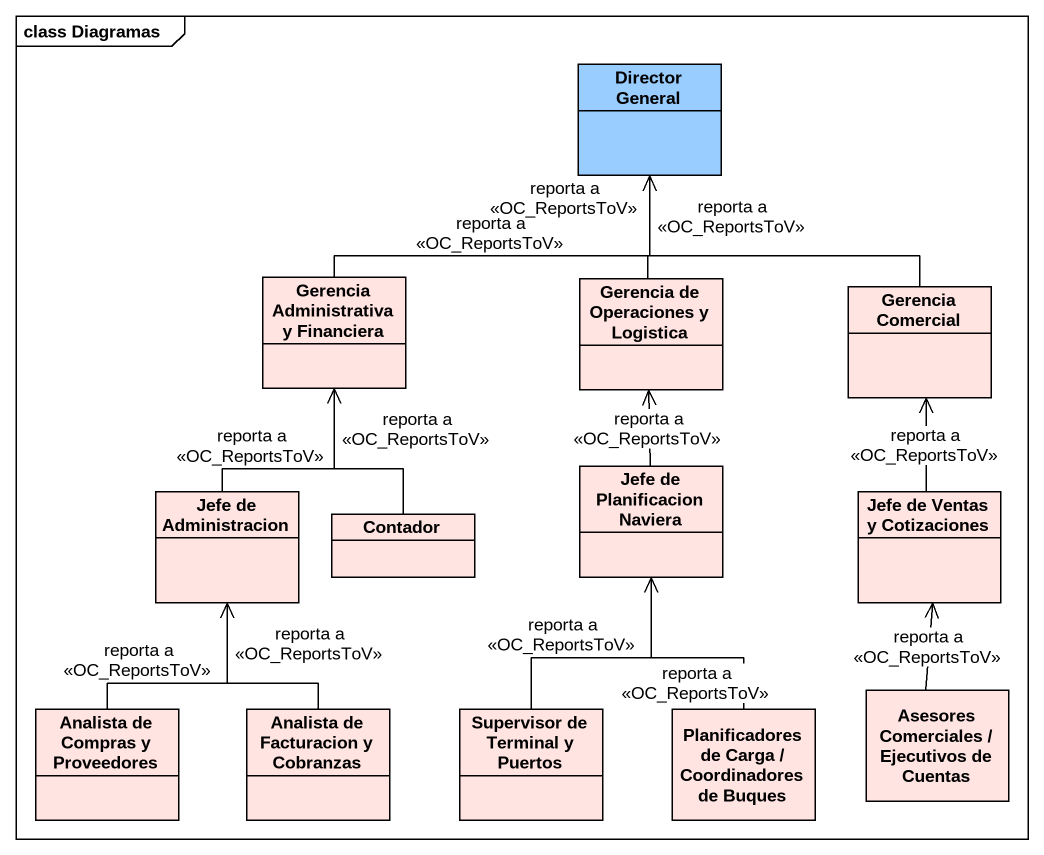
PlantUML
@startuml
mainframe class Diagramas
hide circle
hide empty members
class "Director General" as Director_General #99CCFF
class "Gerencia Administrativa y Financiera" as Gerencia_Administrativa_y #FFE4E1
class "Gerencia de Operaciones y Logistica" as Gerencia_de_Operaciones_y #FFE4E1
class "Gerencia Comercial" as Gerencia_Comercial #FFE4E1
class "Jefe de Administracion" as Jefe_de_Administracion #FFE4E1
class "Jefe de Planificacion Naviera" as Jefe_de_Planificacion #FFE4E1
class "Jefe de Ventas y Cotizaciones" as Jefe_de_Ventas_y #FFE4E1
class Contador #FFE4E1
class "Analista de Compras y Proveedores" as Analista_de_Compras_y #FFE4E1
class "Analista de Facturacion y Cobranzas" as Analista_de_Facturacion_y #FFE4E1
class "Supervisor de Terminal y Puertos" as Supervisor_de_Terminal_y #FFE4E1
class "Planificadores de Carga / Coordinadores de Buques" as Planificadores_de_Carga #FFE4E1
class "Asesores Comerciales / Ejecutivos de Cuentas" as Asesores_Comerciales #FFE4E1
Gerencia_Administrativa_y -up-> Director_General : reporta a\n<<OC_ReportsToV>>
Gerencia_de_Operaciones_y -up-> Director_General : reporta a\n<<OC_ReportsToV>>
Gerencia_Comercial -up-> Director_General : reporta a\n<<OC_ReportsToV>>
Jefe_de_Administracion -up-> Gerencia_Administrativa_y : reporta a\n<<OC_ReportsToV>>
Jefe_de_Planificacion -up-> Gerencia_de_Operaciones_y : reporta a\n<<OC_ReportsToV>>
Jefe_de_Ventas_y -up-> Gerencia_Comercial : reporta a\n<<OC_ReportsToV>>
Contador -up-> Gerencia_Administrativa_y : reporta a\n<<OC_ReportsToV>>
Analista_de_Compras_y -up-> Jefe_de_Administracion : reporta a\n<<OC_ReportsToV>>
Analista_de_Facturacion_y -up-> Jefe_de_Administracion : reporta a\n<<OC_ReportsToV>>
Supervisor_de_Terminal_y -up-> Jefe_de_Planificacion : reporta a\n<<OC_ReportsToV>>
Planificadores_de_Carga -up-> Jefe_de_Planificacion : reporta a\n<<OC_ReportsToV>>
Asesores_Comerciales -up-> Jefe_de_Ventas_y : reporta a\n<<OC_ReportsToV>>
@enduml
